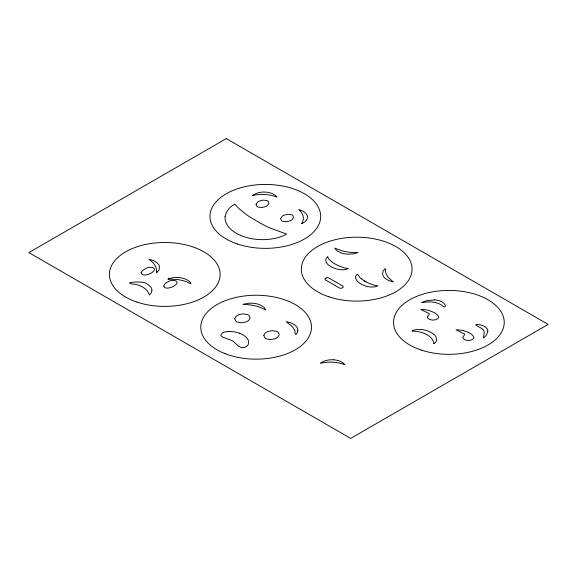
<?xml version="1.0" encoding="UTF-8"?>
<svg xmlns="http://www.w3.org/2000/svg" width="577" height="577" viewBox="0 0 577 577"><rect width="100%" height="100%" fill="white"/><g stroke="black" fill="none" stroke-linecap="round" stroke-linejoin="round"><path stroke-width="0.87" d="M434.777 299.903L427.91 300.53A28.533 16.473 0 0 0 425.191 301.172L421.693 302.463L422.494 302.564A14.634 8.446 0 0 0 422.991 302.514C430.06 301.317 437.871 301.562 443.489 306.611C445.011 308.046 446.007 305.651 444.795 304.541A11.85 6.845 0 0 0 443.533 303.04A12.398 7.162 0 0 0 440.958 301.382L438.909 300.61A11.302 6.527 0 0 0 434.777 299.903M393.153 281.857L388.609 280.588L384.924 278.222A16.199 9.355 0 0 1 382.616 274.255L383.078 271.082L385.371 268.485L385.595 272.027A33.567 19.38 0 0 0 388.22 277.378L393.125 281.836M463.288 330.65L461.715 330.311A30.675 17.707 0 0 0 459.443 329.921L455.981 329.842L464.492 334.011A1.911 1.104 0 0 1 464.608 334.494L462.747 337.581L464.427 339.543A6.318 3.65 0 0 0 468.553 340.452L471.315 340.033L473.053 338.966A6.268 3.621 0 0 0 473.796 337.754L473.868 337.336A5.352 3.087 0 0 0 473.804 336.708L471.604 334.285A25.482 14.713 0 0 0 466.663 331.746L466.396 331.624A17.952 10.364 0 0 0 463.295 330.643M239.354 333.174L241.958 334.314A23.26 13.43 0 0 1 243.804 335.388L245.795 336.889A17.995 10.393 0 0 1 248.175 340.091A18.363 10.602 0 0 1 248.651 342.118C249.084 345.5 245.593 347.794 242.52 347.578A4.356 2.517 0 0 1 240.998 347.397L238.741 346.351L232.574 340.798L222.967 337.242L221.229 336.045A4.364 2.517 0 0 1 220.847 335.021L222.484 332.864A6.347 3.664 0 0 1 223.371 332.439M365.969 281.792L364.505 280.927M361.599 278.879C359.226 278.511 358.23 272.726 356.658 274.731C354.04 277.306 356.636 281.1 359.053 282.723A20.945 12.095 0 0 0 362.724 284.894C367.426 286.899 373.139 288.132 377.957 285.853L374.084 285.226L369.446 283.523A39.503 22.806 0 0 1 361.498 278.814M223.328 332.402A10.076 5.82 0 0 1 228.03 331.602M228.023 331.544A17.764 10.256 0 0 1 239.325 333.196M252.676 195.488A25.907 14.959 0 0 1 276.917 197.053A13.877 8.013 0 0 0 265.586 192.091A13.877 8.013 0 0 0 252.639 195.495M141.113 272.914C142.057 276.599 147.561 274.746 150.034 273.7A13.927 8.042 0 0 0 152.14 272.488C158.927 267.389 148.931 265.99 145.527 268.673A13.927 8.042 0 0 0 143.428 269.885L141.812 271.385L141.113 272.914M163.745 285.983C164.69 289.668 170.193 287.808 172.667 286.769A13.927 8.042 0 0 0 174.773 285.557C181.56 280.458 171.564 279.059 168.159 281.742A13.927 8.042 0 0 0 166.061 282.954L164.445 284.454L163.745 285.983M433.918 343.265L433.918 343.726C438.361 341.685 436.71 335.785 433.111 333.794A20.483 11.821 0 0 0 429.1 331.479C423.742 329.301 417.258 328.32 411.899 331.01C420.272 331.285 431.632 333.903 433.918 343.265M327.75 256.866L328.84 259.102L331.789 261.778A39.503 22.806 0 0 0 334.783 263.79L336.283 264.634A39.503 22.806 0 0 0 339.831 266.307L344.541 267.944L348.443 268.514C343.654 270.887 337.913 269.69 333.174 267.778A20.945 12.095 0 0 1 329.417 265.665C326.409 264.05 323.784 259.015 327.714 256.895M225.109 216.375C224.525 220.962 226.826 225.383 230.007 228.55A38.738 22.366 0 0 0 244.266 236.779C255.387 240.342 267.605 240.674 278.828 237.363A32.745 18.904 0 0 0 286.56 234.06L270.058 228.009A153.273 88.49 0 0 1 263.711 225.03L250.36 217.32A153.273 88.49 0 0 1 245.211 213.656L239.181 208.759L234.724 204.135A32.745 18.904 0 0 0 228.997 208.593L226.386 212.286L225.109 216.375M234.695 318.648L235.726 321.108A6.138 3.549 0 0 0 237.558 322.168L241.813 322.759L245.629 322.038A9.571 5.525 0 0 0 248.853 320.177L250.101 317.977L249.076 315.518A6.138 3.549 0 0 0 247.244 314.458L242.982 313.866L239.174 314.588A9.571 5.525 0 0 0 235.95 316.448L234.695 318.648M263.826 335.468L264.85 337.927A6.138 3.549 0 0 0 266.682 338.987L270.945 339.579L274.753 338.858A9.571 5.525 0 0 0 277.977 336.997L279.225 334.797L278.201 332.33A6.138 3.549 0 0 0 276.369 331.277L272.106 330.686L268.298 331.407A9.571 5.525 0 0 0 265.074 333.268L263.826 335.468M487.853 331.054L486.649 334.588A28.605 16.517 0 0 1 485.683 335.951L483.605 337.971A1.096 0.635 0 0 1 483.403 338.064C483.411 335.634 485.884 330.635 482.019 328.688C479.299 326.697 470.681 323.654 479.833 324.743A11.85 6.845 0 0 1 482.372 325.464A12.398 7.162 0 0 1 485.243 326.95L486.945 328.565A11.273 6.506 0 0 1 487.803 330.52L487.853 331.054M297.847 330.361C297.386 333.549 294.775 337.502 294.919 331.184A33.567 19.38 0 0 0 291.652 325.94L286.206 321.685L290.895 322.774L294.854 324.988A16.199 9.355 0 0 1 297.609 328.796L297.847 330.361M151.917 290.318L151.426 292.553L149.457 294.955L147.409 290.923A28.136 16.243 0 0 0 145.786 289.257L142.844 287.108L139.115 285.406A28.136 16.243 0 0 0 136.222 284.468C117.369 282.629 144.654 280.357 146.774 283.834A13.379 7.725 0 0 1 148.448 284.793L150.943 287.267A15.37 8.879 0 0 1 151.917 290.318M156.8 271.817L156.728 272.654L159.036 270.065L159.504 266.891A16.199 9.355 0 0 0 157.211 262.924L153.54 260.552L149.003 259.275L152.523 262.189A33.567 19.38 0 0 1 156.006 267.389L156.8 271.817M427.492 317.018L427.846 318.187L429.151 319.175A6.318 3.65 0 0 0 433.277 320.084L436.039 319.665L437.77 318.598A6.268 3.621 0 0 0 438.52 317.386L438.592 316.968A5.352 3.087 0 0 0 438.527 316.347L436.327 313.917A25.482 14.713 0 0 0 431.387 311.378L431.12 311.255A17.952 10.364 0 0 0 428.019 310.282L426.439 309.943A30.675 17.707 0 0 0 424.167 309.56L420.698 309.474L429.216 313.643A1.911 1.104 0 0 1 429.331 314.126L427.492 317.018M256.087 204.258L256.787 206.285A4.501 2.596 0 0 0 258.251 207.129L261.756 207.532L265.528 206.631A9.059 5.229 0 0 0 267.375 205.563L268.932 203.385L268.233 201.366A4.501 2.596 0 0 0 266.776 200.522L263.263 200.118L259.491 201.012A9.059 5.229 0 0 0 257.645 202.08L256.087 204.258M280.667 218.452L281.367 220.479A4.501 2.596 0 0 0 282.831 221.316L286.336 221.727L290.108 220.825A9.059 5.229 0 0 0 291.955 219.758L293.513 217.579L292.813 215.553A4.501 2.596 0 0 0 291.356 214.716L287.844 214.305L284.072 215.207A9.059 5.229 0 0 0 282.225 216.274L280.667 218.452M226.314 138.595L28.85 252.596L350.686 438.405L548.15 324.404L226.314 138.595M326.135 278.049L325.543 278.388A1.947 1.125 0 0 0 325.543 279.982L339.341 287.952A1.947 1.125 0 0 0 342.096 287.952L342.695 287.606A1.947 1.125 0 0 0 342.695 286.012L328.897 278.049A1.947 1.125 0 0 0 326.135 278.049M168.506 278.814L167.871 279.088L176.995 279.506A33.567 19.38 0 0 1 185.996 281.518C195.401 286.661 189.379 280.509 185.325 279.03A16.163 9.333 0 0 0 177.853 277.487L173.237 277.631L168.506 278.814M357.834 252.589L353.333 253.909L347.837 254.176A16.199 9.355 0 0 1 340.971 252.841L336.874 250.714L334.674 248.088L342.392 250.93A33.567 19.38 0 0 0 351.681 252.452L357.834 252.589M243.79 304.18L243.119 304.432L248.023 304.678A33.509 19.344 0 0 1 258.467 306.74L265.687 309.835L263.804 307.13L259.967 304.844A16.199 9.355 0 0 0 253.274 303.242L248.658 303.199L243.79 304.18M237.637 244.071A55.356 31.959 0 0 0 320.675 216.397A55.356 31.959 0 0 0 237.637 188.715A55.356 31.959 0 0 0 237.637 244.071M333.513 359.781A13.877 8.013 0 0 0 320.567 363.193A25.907 14.959 0 0 1 344.851 364.751A13.877 8.013 0 0 0 333.513 359.781M329.005 296.823A55.356 31.959 0 0 0 412.043 269.149A55.356 31.959 0 0 0 329.005 241.467A55.356 31.959 0 0 0 329.005 296.823M421.203 350.051A55.356 31.959 0 0 0 504.233 322.377A55.356 31.959 0 0 0 421.203 294.696A55.356 31.959 0 0 0 421.203 350.051M137.088 302.124A55.356 31.959 0 0 0 220.118 274.45A55.356 31.959 0 0 0 137.088 246.768A55.356 31.959 0 0 0 137.088 302.124M225.109 353.665A55.356 31.959 0 0 0 311.349 329.481A55.356 31.959 0 0 0 231.947 298.453A55.356 31.959 0 0 0 225.109 353.665M307.411 216.245A13.877 8.013 0 0 0 298.814 209.696A25.907 14.959 0 0 1 301.511 223.717A13.877 8.013 0 0 0 307.411 216.245"/></g></svg>
